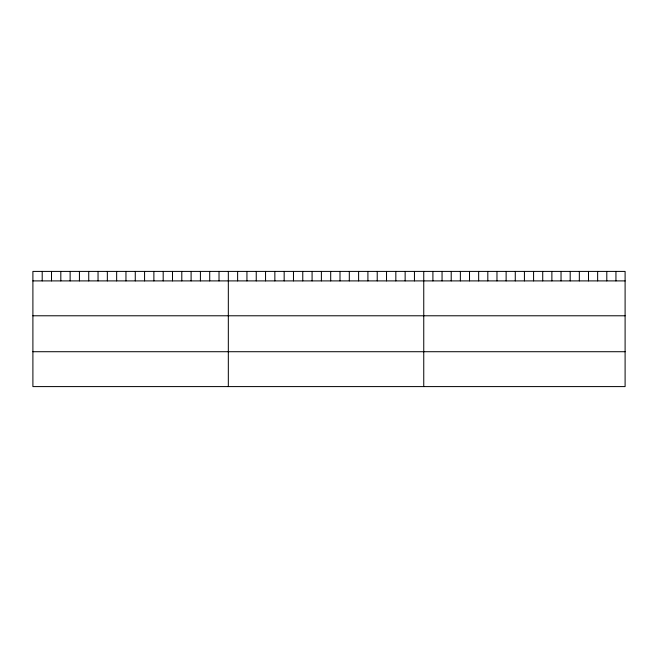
<?xml version="1.0" encoding="UTF-8"?>
<svg xmlns="http://www.w3.org/2000/svg" width="658" height="658" viewBox="0 0 658 658"><rect width="100%" height="100%" fill="white"/><g stroke="black" fill="none" stroke-linecap="round" stroke-linejoin="round"><path stroke-width="0.99" d="M625.1 280.9L625.1 386.591L32.9 386.591L32.9 271.409L625.1 271.409L625.1 280.9L32.9 280.9M32.9 315.782L625.1 315.782M32.9 351.717L625.1 351.717M615.946 271.409L615.946 280.9M606.799 271.409L606.799 280.9M597.645 271.409L597.645 280.9M588.491 271.409L588.491 280.9M579.336 271.409L579.336 280.9M570.19 271.409L570.19 280.9M561.035 271.409L561.035 280.9M551.881 271.409L551.881 280.9M542.727 271.409L542.727 280.9M533.58 271.409L533.58 280.9M524.426 271.409L524.426 280.9M515.272 271.409L515.272 280.9M506.125 271.409L506.125 280.9M496.971 271.409L496.971 280.9M487.817 271.409L487.817 280.9M478.662 271.409L478.662 280.9M469.516 271.409L469.516 280.9M460.361 271.409L460.361 280.9M451.207 271.409L451.207 280.9M442.053 271.409L442.053 280.9M432.906 271.409L432.906 280.9M423.752 271.409L423.752 386.591M414.45 271.409L414.45 280.9M405.139 271.409L405.139 280.9M395.836 271.409L395.836 280.9M386.526 271.409L386.526 280.9M377.223 271.409L377.223 280.9M367.912 271.409L367.912 280.9M358.61 271.409L358.61 280.9M349.308 271.409L349.308 280.9M339.997 271.409L339.997 280.9M330.694 271.409L330.694 280.9M321.384 271.409L321.384 280.9M312.081 271.409L312.081 280.9M302.77 271.409L302.77 280.9M293.468 271.409L293.468 280.9M284.166 271.409L284.166 280.9M274.855 271.409L274.855 280.9M265.552 271.409L265.552 280.9M256.242 271.409L256.242 280.9M246.939 271.409L246.939 280.9M237.628 271.409L237.628 280.9M228.326 271.409L228.326 386.591M219.024 271.409L219.024 280.9M209.713 271.409L209.713 280.9M200.41 271.409L200.41 280.9M191.1 271.409L191.1 280.9M181.797 271.409L181.797 280.9M172.486 271.409L172.486 280.9M163.184 271.409L163.184 280.9M153.882 271.409L153.882 280.9M144.571 271.409L144.571 280.9M135.268 271.409L135.268 280.9M125.958 271.409L125.958 280.9M116.655 271.409L116.655 280.9M107.344 271.409L107.344 280.9M98.042 271.409L98.042 280.9M88.74 271.409L88.74 280.9M79.429 271.409L79.429 280.9M70.126 271.409L70.126 280.9M60.816 271.409L60.816 280.9M51.513 271.409L51.513 280.9M42.202 271.409L42.202 280.9"/></g></svg>
